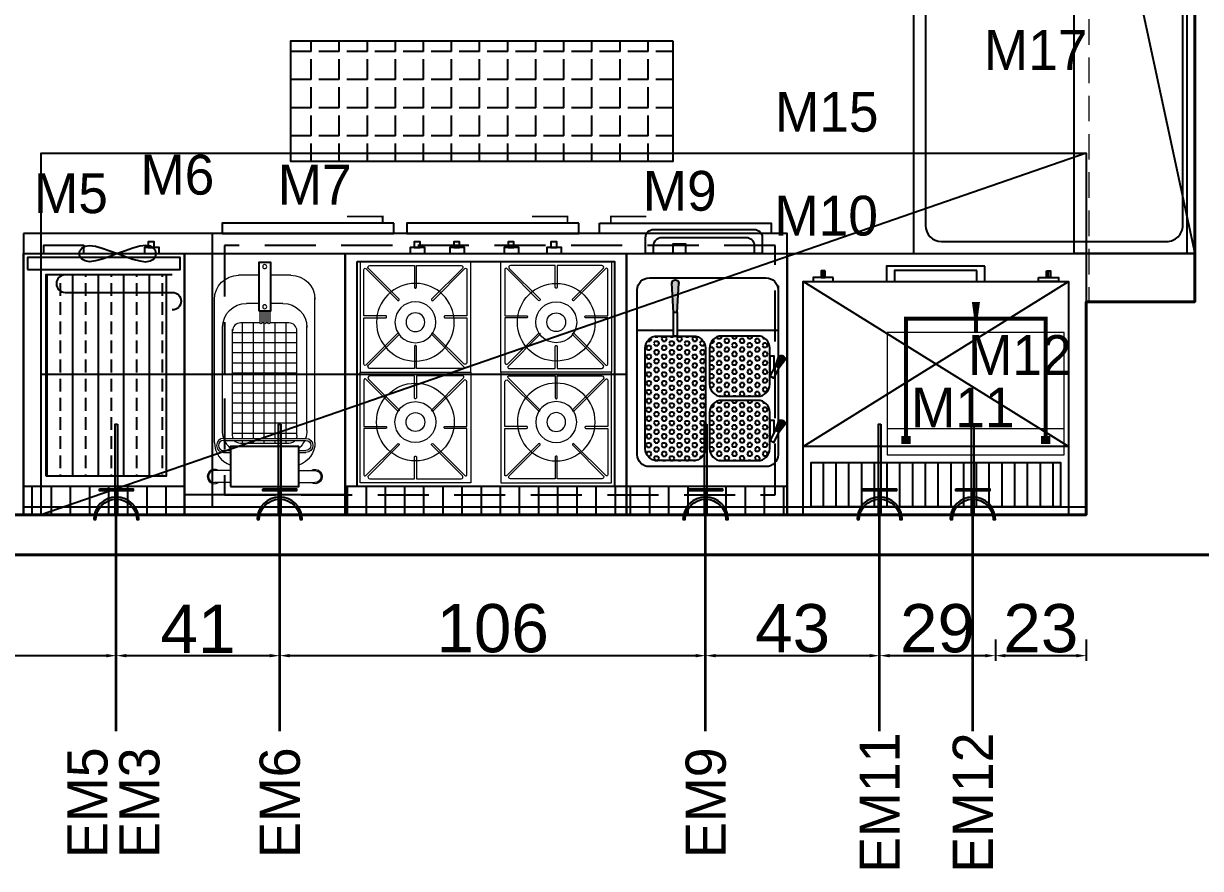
# Model space of a CAD drawing. Header units: millimetres. Extents: x 30084 to 42641, y -1284 to 1636.
# Drawn here: x 35963.2 to 36256, y -601.1 to -390.9 of the extents above; entities that cross this region are included whole.
import ezdxf
from ezdxf.enums import TextEntityAlignment as Align

# ---------------------------------------------------------------- set-up
doc = ezdxf.new("R2010")
doc.units = ezdxf.units.MM
doc.linetypes.add('DASHED', pattern=[19.049999999999997, 12.7, -6.349999999999998])
doc.linetypes.add('DASHED2', pattern=[9.524999999999995, 6.349999999999998, -3.174999999999998])
for name, color, linetype in [('002 Çizgi', 7, 'Continuous'), ('ELEKTRİK', 10, 'Continuous'), ('S2000-002 Çizgi', 7, 'Continuous')]:
    doc.layers.add(name, color=color, linetype=linetype)
for name, color, linetype, lineweight in [('ELK', 1, 'Continuous', 35), ('no3_duvar mevcut', 4, 'Continuous', 35), ('no3_kiriş izdüşüm', 172, 'DASHED', 15), ('no3_paslanmaz gorunus on', 163, 'Continuous', 15), ('t_olcu', 250, 'Continuous', 25)]:
    doc.layers.add(name, color=color, linetype=linetype, lineweight=lineweight)
doc.styles.add('20', font='GOTHIC.TTF', dxfattribs={"height": 10})
doc.styles.get("Standard").update_dxf_attribs({"font": 'arial.ttf'})
doc.styles.add('Style-ENGINEERING I 0.34907', font='ENGINEERING.shx', dxfattribs={"oblique": 20})
doc.styles.add('TAKSİM', font='GOTHIC.TTF', dxfattribs={"height": 20})
doc.dimstyles.new('ISO-25', dxfattribs={"dimtxt": 12, "dimasz": 2.5, "dimexe": 1.25, "dimexo": 0.625, "dimtad": 1, "dimdec": 0, "dimtxsty": 'Standard', "dimcen": 2.5, "dimadec": 0, "dimazin": 0, "dimtfac": 1, "dimtdec": 0, "dimtmove": 0, "dimatfit": 3, "dimfxl": 1, "dimarcsym": 0})

# ---------------------------------------------------------------- blocks, each defined once
blk = doc.blocks.new('A$C1B780B74')
at = {"layer": 'S2000-002 Çizgi'}
h = blk.add_hatch(dxfattribs=at)
h.set_pattern_fill('ANSI31', color=256, scale=1.5, angle=45, style=0)
h.set_pattern_definition([(90, (-3652.637495326911, -4993.123876537931), (-4.762499999999998, 9e-16), [])])
h.paths.add_polyline_path([(40.00069786542736, 63.99992448479679), (40.00069786542736, 70.9999244847968), (0.000697865427355282, 70.9999244847968), (0.000697865427355282, 63.99992448479679)])
h = blk.add_hatch(dxfattribs=at)
h.set_pattern_fill('HEX', color=256, scale=0.2, style=0)
h.set_pattern_definition([(0, (-3709.38784558975, -4969.923567515201), (0, 1.099852), [0.635, -1.27]), (120, (-3709.38784558975, -4969.923567515201), (-0.9524997724031224, -0.5499259999999997), [0.6349999999999985, -1.269999999999996]), (59.99999999999999, (-3708.752845589755, -4969.923567515201), (-0.9524997724031224, 0.5499260000000001), [0.635, -1.27])])
h.paths.add_polyline_path([(7.637660453692662, 57.53210983503595, 0.4142135623730951), (4.637660453692661, 54.53210983503595), (4.637660453692661, 29.53210983503595, 0.4142135623730951), (7.637660453692661, 26.53210983503595), (16.63766045369266, 26.53210983503595, 0.4142135623730951), (19.63766045369266, 29.53210983503595), (19.63766045369266, 54.53210983503595, 0.4142135623730951), (16.63766045369266, 57.53210983503595)])
h = blk.add_hatch(dxfattribs=at)
h.set_pattern_fill('HEX', color=256, scale=0.2, style=0)
h.set_pattern_definition([(180, (3749.663166497136, -4969.923567515201), (0, 1.099852), [0.635, -1.27]), (59.99999999999999, (3749.663166497136, -4969.923567515201), (0.9524997724031224, -0.5499259999999997), [0.6349999999999999, -1.269999999999999]), (120, (3749.028166497141, -4969.923567515201), (0.9524997724031224, 0.5499260000000001), [0.6349999999999985, -1.269999999999996])])
h.paths.add_polyline_path([(23.63766045369266, 57.53210983503595, 0.4142135623730951), (20.63766045369266, 54.53210983503595), (20.63766045369266, 45.53210983503595, 0.4142135623730951), (23.63766045369266, 42.53210983503595), (32.63766045369266, 42.53210983503595, 0.4142135623730951), (35.63766045369266, 45.53210983503595), (35.63766045369266, 54.53210983503595, 0.4142135623730951), (32.63766045369266, 57.53210983503595)])
for points in [[(37.80688066202856, 47.8580717318473, 1), (39.28221333833062, 48.64064048504588), (37.89791664935183, 50.4627622631524), (37.07466945402848, 50.02608276599494)], [(37.80688066202856, 31.82588638160814, 1), (39.28221333833062, 32.60845513480672), (37.89791664935183, 34.43057691291324), (37.07466945402848, 33.99389741575578)], [(11.30264243602869, 13.39455038795859, 1), (12.97267847134208, 13.39455038790402), (12.60360705145285, 20.65291071885076), (11.67171385593247, 20.6529107188544)]]:
    blk.add_hatch(color=256, dxfattribs=at).paths.add_polyline_path(points)
h = blk.add_hatch(dxfattribs=at)
h.set_pattern_fill('HEX', color=256, scale=0.2, style=0)
h.set_pattern_definition([(180, (3749.663166497136, -4985.923567515201), (0, 1.099852), [0.635, -1.27]), (59.99999999999999, (3749.663166497136, -4985.923567515201), (0.9524997724031224, -0.5499259999999997), [0.6349999999999998, -1.269999999999999]), (120, (3749.028166497141, -4985.923567515201), (0.9524997724031224, 0.5499260000000001), [0.6349999999999985, -1.269999999999996])])
h.paths.add_polyline_path([(23.63766045369266, 41.53210983503595, 0.4142135623730951), (20.63766045369266, 38.53210983503595), (20.63766045369266, 29.53210983503595, 0.4142135623730951), (23.63766045369266, 26.53210983503595), (32.63766045369266, 26.53210983503595, 0.4142135623730951), (35.63766045369266, 29.53210983503595), (35.63766045369266, 38.53210983503595, 0.4142135623730951), (32.63766045369266, 41.53210983503595)])
for p, q in [((37.89791664935183, 50.4627622631524), (37.07466945402848, 50.02608276599494)), ((37.07466945402848, 50.02608276599494), (37.80688066202856, 47.85807173184003)), ((37.89791664935183, 50.4627622631524), (39.28221333833062, 48.64064048505315)), ((37.89791664935183, 34.43057691291324), (37.07466945402848, 33.99389741575578)), ((37.07466945402848, 33.99389741575578), (37.80688066202856, 31.82588638160087)), ((37.89791664935183, 34.43057691291324), (39.28221333833062, 32.60845513481399)), ((2.681577335708425, 25.03210983503595), (11.67171385593247, 25.03210983503595)), ((12.60360705145285, 25.03210983503595), (37.68157733570843, 25.03210983503595)), ((11.67171385593247, 20.6529107188544), (11.30264243602869, 13.39455038791857)), ((12.60360705145285, 20.65291071885076), (11.67171385593247, 20.6529107188544)), ((12.60360705145285, 20.65291071885076), (12.97267847134208, 13.39455038791493))]:
    blk.add_line(p, q, dxfattribs=at)
for points in [[(0.000697865427355282, 5.999924484796793), (40.00069786542736, 5.999924484796793), (40.00069786542736, 70.9999244847968), (0.000697865427355282, 70.9999244847968)], [(0.000697865427355282, 70.9999244847968), (40.00069786542736, 70.9999244847968), (40.00069786542736, 63.99992448479679), (0.000697865427355282, 63.99992448479679)], [(11.5041513350734, 5.999924484796793), (14.78465133506688, 5.999924484796793), (14.78465133506688, 3.68772448479649), (11.5041513350734, 3.68772448479649)]]:
    blk.add_lwpolyline(points, close=True, dxfattribs=at)
for points in [[(37.68157733570843, 14.03210983503595), (37.68157733570843, 56.03210983503595, 0.4142135623730951), (34.68157733570843, 59.03210983503595), (5.681577335708425, 59.03210983503595, 0.4142135623730951), (2.681577335708425, 56.03210983503595), (2.681577335708425, 18.68356816729283)], [(2.681577335708425, 18.68356816729283), (2.681577335708425, 15.03210983503595, 0.4142135623730909), (5.681577335708425, 12.03210983503595), (34.68157733570843, 12.03210983503595, 0.4142135623730868), (37.68157733570843, 15.03210983503595), (37.68157733570843, 18.60214216455643)]]:
    blk.add_lwpolyline(points, format="xyb", dxfattribs=at)
for points in [[(7.637660453692661, 26.53210983503595), (16.63766045369266, 26.53210983503595, 0.4142135623730951), (19.63766045369266, 29.53210983503595), (19.63766045369266, 54.53210983503595, 0.4142135623730951), (16.63766045369266, 57.53210983503595), (7.637660453692661, 57.53210983503595, 0.4142135623730951), (4.637660453692661, 54.53210983503595), (4.637660453692661, 29.53210983503595, 0.4142135623730951)], [(32.63766045369266, 42.53210983503595), (23.63766045369266, 42.53210983503595, -0.4142135623730951), (20.63766045369266, 45.53210983503595), (20.63766045369266, 54.53210983503595, -0.4142135623730951), (23.63766045369266, 57.53210983503595), (32.63766045369266, 57.53210983503595, -0.4142135623730951), (35.63766045369266, 54.53210983503595), (35.63766045369266, 45.53210983503595, -0.4142135623730951)], [(32.63766045369266, 26.53210983503595), (23.63766045369266, 26.53210983503595, -0.4142135623730951), (20.63766045369266, 29.53210983503595), (20.63766045369266, 38.53210983503595, -0.4142135623730951), (23.63766045369266, 41.53210983503595), (32.63766045369266, 41.53210983503595, -0.4142135623730951), (35.63766045369266, 38.53210983503595), (35.63766045369266, 29.53210983503595, -0.4142135623730951)], [(6.750697865427355, -7.551520320703276e-05), (31.75069786542736, -7.551520320703276e-05, 0.4142135623730951), (33.75069786542736, 1.999924484796793), (33.75069786542736, 5.999924484796793), (4.750697865427355, 5.999924484796793), (4.750697865427355, 1.999924484796793, 0.4142135623730925)], [(8.750697865427355, 1.999924484796793), (29.75069786542736, 1.999924484796793, 0.4142135623730922), (31.75069786542736, 3.999924484796793), (31.75069786542736, 5.999924484796793), (6.750697865427355, 5.999924484796793), (6.750697865427355, 3.999924484796793, 0.4142135623730951)]]:
    blk.add_lwpolyline(points, format="xyb", close=True, dxfattribs=at)
for points in [[(37.89791664935183, 50.4627622631524), (36.54874141303299, 53.00628614398374), (35.72549421772419, 52.56960664682265), (37.07466945402848, 50.0260827659913)], [(35.72549421770964, 52.56960664682265), (35.72549421770964, 47.4946130232529), (36.65738741323003, 47.4946130232529), (36.65738741323003, 50.81276103228447)], [(35.72549421770964, 48.08268469361792), (35.72549421770964, 47.4946130232529)], [(37.89791664935183, 34.43057691291324), (36.54874141303299, 36.97410079374458), (35.72549421772419, 36.53742129658349), (37.07466945402848, 33.99389741575214)], [(35.72549421770964, 36.53742129658349), (35.72549421770964, 31.46242767301374), (36.65738741323003, 31.46242767301374), (36.65738741323003, 34.78057568204531)], [(35.72549421770964, 32.05049934337876), (35.72549421770964, 31.46242767301374)], [(12.6036070514383, 20.6529107188544), (12.60360705145285, 26.53210983503959), (11.67171385593247, 26.53210983503595), (11.67171385593247, 20.65291071885076)]]:
    blk.add_lwpolyline(points, dxfattribs=at)
for centre, start, end in [((38.54454700017232, 48.24935610844477), 189.3800919616155, 46.50603664016241), ((38.54454700017232, 32.21717075820561), 189.3800919616155, 46.50603664016241), ((12.13766045367811, 13.39455038791857), 161.4370276610075, 18.5629723387949)]:
    blk.add_arc(centre, 0.8350180176593363, start, end, dxfattribs=at)
blk = doc.blocks.new('A$C15B52C20')
blk.add_lwpolyline([(2.872450568247586e-05, 65.00001218757052), (40.00001339725804, 65.00001218757052), (40.00001339725804, 60.00001218757052), (2.872450568247586e-05, 60.00001218757052)], close=True)
at = {"layer": 'S2000-002 Çizgi', "linetype": 'Continuous', "lineweight": 0}
for p, q in [((11.50001339725804, 57.00001218757052), (7.500013397258044, 57.00001218757052)), ((28.50001339725804, 57.00001218757052), (32.50001339725804, 57.00001218757052)), ((11.50001339725804, 54.00001218757052), (7.500013397258044, 54.00001218757052)), ((28.50001339725804, 54.00001218757052), (32.50001339725804, 54.00001218757052)), ((7.500013397258044, 47.00001218757052), (7.500013397258044, 11.00001218757052)), ((9.750013397258044, 49.50001218757052), (11.50001339725804, 49.50001218757052)), ((9.750013397258044, 49.00001218757052), (11.50001339725804, 49.00001218757052)), ((26.00001339725804, 47.25001218757052), (14.00001339725804, 47.25001218757052)), ((14.50001339725804, 47.25001218757052), (14.50001339725804, 46.50001218757052)), ((17.20001339725786, 47.25001218757052), (17.20001339725786, 46.50001218757052)), ((19.90001339725859, 47.25001218757052), (19.90001339725859, 46.50001218757052)), ((22.60001339725841, 47.25001218757052), (22.60001339725841, 46.50001218757052)), ((25.30001339725823, 47.25001218757052), (25.30001339725823, 46.50001218757052)), ((28.50001339725804, 49.50001218757052), (30.25001339725804, 49.50001218757052)), ((28.50001339725804, 49.00001218757052), (30.25001339725804, 49.00001218757052)), ((32.50001339725804, 47.00001218757052), (32.50001339725804, 11.00001218757052)), ((9.500013397258044, 44.00001218757052), (9.500013397258044, 18.00001218757052)), ((9.750013397258044, 46.50001218757052), (30.25001339725804, 46.50001218757052)), ((9.750013397258044, 46.00001218757052), (30.25001339725804, 46.00001218757052)), ((12.00001339725804, 45.25001218757052), (12.00001339725804, 18.85001218757043)), ((28.00001339725804, 44.75001218757052), (12.00001339725804, 44.75001218757052)), ((14.50001339725804, 46.00001218757052), (14.50001339725804, 17.25001218757052)), ((17.20001339725786, 46.00001218757052), (17.20001339725786, 17.25001218757052)), ((19.90001339725859, 46.00001218757052), (19.90001339725859, 17.25001218757052)), ((22.60001339725841, 46.00001218757052), (22.60001339725841, 17.25001218757052)), ((25.30001339725823, 46.00001218757052), (25.30001339725823, 17.25001218757052)), ((28.00001339725804, 45.25001218757052), (28.00001339725804, 18.85001218757043)), ((30.50001339725804, 44.00001218757052), (30.50001339725804, 18.00001218757052)), ((28.00001339725804, 42.25001218757052), (12.00001339725804, 42.25001218757052)), ((28.00001339725804, 39.75001218757052), (12.00001339725804, 39.75001218757052)), ((28.00001339725804, 37.25001218757052), (12.00001339725804, 37.25001218757052)), ((28.00001339725804, 34.75001218757052), (12.00001339725804, 34.75001218757052)), ((28.00001339725804, 32.25001218757052), (12.00001339725804, 32.25001218757052)), ((28.00001339725804, 29.75001218757052), (12.00001339725804, 29.75001218757052)), ((28.00001339725804, 27.25001218757052), (12.00001339725804, 27.25001218757052)), ((28.00001339725804, 24.75001218757052), (12.00001339725804, 24.75001218757052)), ((28.00001339725804, 22.25001218757052), (12.00001339725804, 22.25001218757052)), ((28.00001339725804, 19.75001218757052), (12.00001339725804, 19.75001218757052)), ((18.75001339725804, 17.25001218757052), (14.00001339725804, 17.25001218757052)), ((18.75001339725804, 14.25001218757052), (18.75001339725804, 17.25001218757052)), ((19.25001339725804, 14.25001218757052), (19.25001339725804, 17.25001218757052)), ((19.75001339725804, 17.25001218757052), (19.25001339725804, 17.25001218757052)), ((19.75001339725804, 14.25001218757052), (19.75001339725804, 17.25001218757052)), ((20.25001339725804, 14.25001218757052), (20.25001339725804, 17.25001218757052)), ((20.75001339725804, 17.25001218757052), (20.25001339725804, 17.25001218757052)), ((20.75001339725804, 14.25001218757052), (20.75001339725804, 17.25001218757052)), ((21.25001339725804, 14.25001218757052), (21.25001339725804, 17.25001218757052)), ((26.00001339725804, 17.25001218757052), (21.25001339725804, 17.25001218757052)), ((18.50001339725804, 12.40001218757061), (15.50001339725804, 12.40001218757061)), ((24.50001339725804, 12.40001218757061), (21.50001339725804, 12.40001218757061)), ((18.50001339725804, 5.40001218757061), (13.50001339725804, 5.40001218757061)), ((26.50001339725804, 5.40001218757061), (21.50001339725804, 5.40001218757061))]:
    blk.add_line(p, q, dxfattribs=at)
at = {"layer": 'S2000-002 Çizgi'}
for points in [[(2.872450568247586e-05, 6.292469606705708e-06), (40.00001339725804, 6.292469606705708e-06), (40.00001339725804, 65.00001218757052), (2.872450568247586e-05, 65.00001218757052)], [(11.50001339725804, 58.00001218757052), (28.50001339725804, 58.00001218757052), (28.50001339725804, 48.00001218757052), (11.50001339725804, 48.00001218757052)], [(18.50001339725804, 14.25001218757052), (21.50001339725804, 14.25001218757052), (21.50001339725804, 2.250012187570519), (18.50001339725804, 2.250012187570519)]]:
    blk.add_lwpolyline(points, close=True, dxfattribs=at)
at = {"layer": 'S2000-002 Çizgi', "linetype": 'Continuous', "lineweight": 0}
for centre in [(20.00027170376143, 13.25051046934732), (20.00027170376143, 3.250510469347319)]:
    blk.add_circle(centre, 0.5, dxfattribs=at)
at = {"layer": 'S2000-002 Çizgi', "linetype": 'Continuous', "lineweight": 0, "extrusion": (0, 0, -1)}
for centre, radius, start, end in [((-7.500271703761427, 55.50051046934732), 1.8, 236.4426888888558, 123.5573111111442), ((-7.500271703761427, 55.50051046934732), 1.5, 270.0010722222434, 90), ((-13.50027170376143, 47.00051046934732), 6, 0, 70.52878055557588), ((-9.750271703761427, 47.75051046934732), 1.749999999999767, 270, 90), ((-9.750271703761427, 47.75051046934732), 1.249999999999767, 270, 90), ((-14.00027170376143, 19.25051046934732), 2, 270, 0), ((-26.00027170376143, 19.25051046934732), 2, 180, 270)]:
    blk.add_arc(centre, radius, start, end, dxfattribs=at)
at = {"layer": 'S2000-002 Çizgi', "linetype": 'Continuous', "lineweight": 0}
for centre, radius, start, end in [((32.50027170376143, 55.50051046934732), 1.8, 236.4426888888558, 123.5573111111442), ((32.50027170376143, 55.50051046934732), 1.5, 270.0010722222434, 90), ((26.50027170376143, 47.00051046934732), 6, 0, 70.52878055557588), ((15.50027170376143, 44.00051046934732), 6, 131.8103138889101, 155.3756805555485), ((14.00027170376143, 45.25051046934732), 2, 90, 141.3178138889068), ((26.00027170376143, 45.25051046934732), 2, 38.68218611109314, 90), ((24.50027170376143, 44.00051046934732), 6, 24.62431944445147, 48.18968611108993), ((30.25027170376143, 47.75051046934732), 1.749999999999767, 270, 90), ((30.25027170376143, 47.75051046934732), 1.249999999999767, 270, 90), ((15.50027170376143, 44.00051046934732), 6, 160.5287805555426, 180), ((14.00027170376143, 45.25051046934732), 2, 157.9756861111193, 180), ((26.00027170376143, 45.25051046934732), 2, 0, 22.02431388888071), ((24.50027170376143, 44.00051046934732), 6, 0, 19.47121944445738), ((15.50027170376143, 18.40051046934741), 6, 180, 270), ((24.50027170376143, 18.40051046934741), 6, 270, 0), ((19.00027170376143, 17.25051046934732), 0.25, 0, 180), ((20.00027170376143, 17.25051046934732), 0.25, 0, 180), ((21.00027170376143, 17.25051046934732), 0.25, 0, 180), ((13.50027170376143, 11.40051046934741), 6, 180, 270), ((26.50027170376143, 11.40051046934741), 6, 270, 0)]:
    blk.add_arc(centre, radius, start, end, dxfattribs=at)
at = {"layer": 'S2000-002 Çizgi', "linetype": 'Continuous', "lineweight": 0, "style": 'Style-ENGINEERING I 0.34907', "oblique": 20}
blk.add_text('LINK', height=0.001002, dxfattribs=at).set_placement((1.339725804427871e-05, 60.00001418757029), align=Align.TOP_LEFT)
blk.add_text('LINK', height=0.001002, dxfattribs=at).set_placement((1.339725804427871e-05, 60.00001418757029), align=Align.TOP_LEFT)
blk.add_text('LINK', height=0.001002, dxfattribs=at).set_placement((1.339725804427871e-05, 60.00001418757029), align=Align.TOP_LEFT)
blk = doc.blocks.new('A$C499D07B8')
at = {"layer": 'S2000-002 Çizgi'}
h = blk.add_hatch(dxfattribs=at)
h.set_pattern_fill('ANSI31', color=256, scale=1.5, angle=45, style=0)
h.set_pattern_definition([(90, (-4825.413885647649, -5284.877890455595), (-4.762499999999998, 9e-16), [])])
h.paths.add_polyline_path([(40.00004212459316, 60.91592210254385), (40.00004212459316, 67.91592210254385), (4.21245931647718e-05, 67.91592210254385), (4.21245931647718e-05, 60.91592210254385)])
h = blk.add_hatch(dxfattribs=at)
h.set_pattern_fill('ANSI33', color=256, angle=45, style=0)
h.set_pattern_definition([(90, (-2886.505249858455, -4991.207878920184), (-6.349999999999999, 1.3e-15), []), (90, (-2883.330248487036, -4988.032877548772), (-6.349999999999999, 1.3e-15), [3.174999999999999, -1.587499999999999])])
h.paths.add_polyline_path([(35.52887912560254, 8.205925021204166), (35.52887912560254, 58.20592502120417), (5.528879125602543, 58.20592502120417), (5.528879125602543, 8.205925021204166)])
for points in [[(4.21245931647718e-05, 2.915922102543846), (40.00004212459316, 2.915922102543846), (40.00004212459316, 67.91592210254385), (4.21245931647718e-05, 67.91592210254385)], [(4.21245931647718e-05, 67.91592210254385), (40.00004212459316, 67.91592210254385), (40.00004212459316, 60.91592210254385), (4.21245931647718e-05, 60.91592210254385)], [(5.528879125602543, 58.20592502120417), (35.52887912560254, 58.20592502120417), (35.52887912560254, 8.205925021204166), (5.528879125602543, 8.205925021204166)], [(1.000042124593165, 6.915922102543846), (39.00004212459316, 6.915922102543846), (39.00004212459316, 3.915922102543846), (1.000042124593165, 3.915922102543846)], [(5.000042124593165, 2.915922102543846), (15.00004212459316, 2.915922102543846), (15.00004212459316, 0.9159221025438455), (5.000042124593165, 0.9159221025438455)], [(30.05517282262736, 2.915922102543846), (33.70017282261688, 2.915922102543846), (33.70017282261688, 1.457922102545126), (30.05517282262736, 1.457922102545126)], [(31.02227976164431, 1.457922102545126), (32.48027976164303, 1.457922102545126), (32.48027976164303, -7.789745723130181e-05), (31.02227976164431, -7.789745723130181e-05)]]:
    blk.add_lwpolyline(points, close=True, dxfattribs=at)
blk = doc.blocks.new('A$C604B7618')
at = {"layer": 'no3_paslanmaz gorunus on'}
blk.add_lwpolyline([(9.0837897915e-06, 30.56934416526383), (30.56934988002058, 30.56934416526383), (30.56934988002058, 3.3690312193e-06), (9.0837897915e-06, 3.3690312193e-06), (9.0837897915e-06, 30.56934416526383)], dxfattribs=at)
blk.add_lwpolyline([(15.54676230766154, 29.52101286223842), (15.54676230766154, 23.4406913046887, -0.4142135623730951), (15.33709604705655, 23.23102504408325), (15.23226291675382, 23.23102504408325, -0.4142135623730951), (15.02259665614838, 23.4406913046887), (15.02259665614838, 29.52101286223842), (2.684429298277336, 29.52101286223842, 0.6681786379192877), (2.313788211627525, 28.62620612407591), (10.80522009634524, 20.13477423935729, -0.8104432851896715), (10.38341604437301, 19.81529611802944), (1.585224429712525, 28.61348773269038, 0.6681786379193126), (1.048340386815198, 28.39110308070031), (1.048340386815198, 15.54675659290387), (7.128661944364921, 15.54675659290387, -0.4142135623730951), (7.338328204970366, 15.33709033229934), (7.338328204970366, 15.23225720199661, -0.4142135623730951), (7.128661944364921, 15.02259094139117), (1.048340386815198, 15.02259094139117), (1.048340386815198, 2.684423583519674, 0.6681786379192877), (1.943147124977713, 2.313782496869862), (10.43457900969588, 10.80521438158757, -0.8104432851896715), (10.75405713102418, 10.3834103296158), (1.955865516363246, 1.585218714955772, 0.6681786379193126), (2.17825016835377, 1.048334672058444), (15.02259665614838, 1.048334672057535), (15.02259665614838, 7.128656229607258, -0.4142135623730951), (15.23226291675382, 7.338322490212701), (15.33709604705655, 7.338322490212701, -0.4142135623730951), (15.54676230766154, 7.128656229607258), (15.54676230766154, 1.048334672057535), (27.88492966553258, 1.048334672057535, 0.6681786379192877), (28.25557075218285, 1.94314141022005), (19.76413886746513, 10.43457329493776, -0.8104432851896717), (20.18594291943736, 10.75405141626561), (28.9841345340974, 1.955859801605583, 0.6681786379193126), (29.52101857699472, 2.178244453595652), (29.52101857699472, 15.02259094139117), (23.440697019445, 15.02259094139117, -0.4142135623730951), (23.23103075883955, 15.23225720199661), (23.23103075884001, 15.33709033229934, -0.4142135623730951), (23.440697019445, 15.54675659290387), (29.52101857699472, 15.54675659290387), (29.52101857699472, 28.39110308070031, 0.6681786379193126), (28.9841345340974, 28.61348773269038), (20.18594291943736, 19.81529611802944, -0.8104432851896715), (19.76413886746513, 20.13477423935729), (28.25557075218285, 28.62620612407591, 0.6681786379192877), (27.88492966553258, 29.52101286223842)], format="xyb", close=True, dxfattribs=at)
for radius in [10.75000880901227, 5.655118676306867, 2.598184596683391]:
    blk.add_circle((15.28470044665027, 13.79798802426285), radius, dxfattribs=at)
blk = doc.blocks.new('A$C0B4565C5')
at = {"layer": 'S2000-002 Çizgi'}
h = blk.add_hatch(dxfattribs=at)
h.set_pattern_fill('ANSI31', color=256, scale=1.5, angle=45, style=0)
h.set_pattern_definition([(90, (-2513.42030164403, -6417.800787968215), (-4.762499999999998, 9e-16), [])])
h.paths.add_polyline_path([(-0.001258975695236586, 67.91639051462334), (-0.001258975695236586, 60.91639051462334), (69.99874102430476, 60.91639051462334), (69.99874102430476, 67.91639051462334)])
for points in [[(-0.001258975695236586, 2.916390514623345), (69.99874102430476, 2.916390514623345), (69.99874102430476, 67.91639051462334), (-0.001258975695236586, 67.91639051462334)], [(69.99874102430476, 60.91639051462334), (-0.001258975695236586, 60.91639051462334), (-0.001258975695236586, 67.91639051462334), (69.99874102430476, 67.91639051462334)], [(2.998741024304763, 4.916390514623345), (66.99874102430476, 4.916390514623345), (66.99874102430476, 60.91639051462334), (2.998741024304763, 60.91639051462334)], [(16.19721696521447, 2.916390514623345), (19.84221696521854, 2.916390514623345), (19.84221696521854, 1.458390514624625), (16.19721696521447, 1.458390514624625)], [(17.16432390424598, 1.458390514624625), (18.62232390424469, 1.458390514624625), (18.62232390424469, 0.0003905146259057801), (17.16432390424598, 0.0003905146259057801)], [(26.04712062746694, 2.916390514623345), (29.69212062747101, 2.916390514623345), (29.69212062747101, 1.458390514624625), (26.04712062746694, 1.458390514624625)], [(27.01422756649845, 1.458390514624625), (28.47222756649717, 1.458390514624625), (28.47222756649717, 0.0003905146259057801), (27.01422756649845, 0.0003905146259057801)], [(39.55567493468698, 2.916390514623345), (43.20067493469105, 2.916390514623345), (43.20067493469105, 1.458390514624625), (39.55567493468698, 1.458390514624625)], [(40.52278187371849, 1.458390514624625), (41.98078187371721, 1.458390514624625), (41.98078187371721, 0.0003905146259057801), (40.52278187371849, 0.0003905146259057801)], [(50.19596343833837, 2.916390514623345), (53.84096343834244, 2.916390514623345), (53.84096343834244, 1.458390514624625), (50.19596343833837, 1.458390514624625)], [(51.16307037736988, 1.458390514624625), (52.6210703773686, 1.458390514624625), (52.6210703773686, 0.0003905146259057801), (51.16307037736988, 0.0003905146259057801)]]:
    blk.add_lwpolyline(points, close=True, dxfattribs=at)
at = {"layer": 'S2000-002 Çizgi', "yscale": 0.8999999999996362}
for p, xscale, zscale in [((31.23786947609915, 32.42879419909514), -0.8999999999996362, 0.9), ((38.75960439709888, 32.42879723122314), 0.8999999999996362, 0.8999999999996362)]:
    blk.add_blockref('A$C604B7618', p, dxfattribs=dict(at, xscale=xscale, zscale=zscale))
at = {"layer": 'S2000-002 Çizgi', "yscale": 0.8999999999996362, "rotation": 180}
for p, xscale, zscale in [((31.23786947609915, 32.42880026335115), 0.8999999999996362, 0.8999999999996362), ((38.75961257251038, 32.42880026335115), -0.8999999999996362, 0.9)]:
    blk.add_blockref('A$C604B7618', p, dxfattribs=dict(at, xscale=xscale, zscale=zscale))
blk = doc.blocks.new('A$C562E209C')
at = {"layer": 'S2000-002 Çizgi'}
h = blk.add_hatch(dxfattribs=at)
h.set_pattern_fill('ANSI31', color=256, angle=45, style=0)
h.set_pattern_definition([(90, (-2777.066977340834, -8355.05078878491), (-3.174999999999999, 7e-16), [])])
h.paths.add_polyline_path([(64.00001422233072, 48.81315308352713), (64.00001422233072, 59.81315308352715), (2.000014222330719, 59.81315308352715), (2.000014222330719, 48.81315308352715)])
for p, q in [((1.42223307193e-05, 44.81315308352715), (66.00001422233072, 3.81315308352714)), ((66.00001422233072, 44.81315308352715), (1.42223307193e-05, 3.81315308352714))]:
    blk.add_line(p, q, dxfattribs=at)
for points in [[(1.42223307193e-05, 61.81315308352715), (66.00001422233072, 61.81315308352715), (66.00001422233072, 3.81315308352714), (1.42223307193e-05, 3.81315308352714)], [(2.000014222330719, 59.81315308352715), (64.00001422233072, 59.81315308352715), (64.00001422233072, 48.81315308352715), (2.000014222330719, 48.81315308352715)], [(1.42223307193e-05, 44.81315308352715), (66.00001422233072, 44.81315308352715), (66.00001422233072, 3.81315308352714), (1.42223307193e-05, 3.81315308352714)], [(7.467280594443763, 2.81315308352714), (2.467280594443764, 2.81315308352714), (2.467280594443764, 3.81315308352714), (7.467280594443763, 3.81315308352714)], [(20.75179837297174, 4.5184133342e-06), (45.24823007168925, 4.5184133342e-06), (45.24823007168925, 3.81315308352714), (20.75179837297174, 3.81315308352714)], [(22.75179837297173, 1.000004518413334), (43.24823007168925, 1.000004518413334), (43.24823007168925, 3.81315308352714), (22.75179837297173, 3.81315308352714)], [(58.53274785021767, 2.81315308352714), (63.53274785021767, 2.81315308352714), (63.53274785021767, 3.81315308352714), (58.53274785021767, 3.81315308352714)], [(5.467280594443763, 1.140787852165885), (4.467280594443763, 1.140787852165885), (4.467280594443763, 2.81315308352714), (5.467280594443763, 2.81315308352714)], [(60.53274785021767, 1.140787852165885), (61.53274785021767, 1.140787852165885), (61.53274785021767, 2.81315308352714), (60.53274785021767, 2.81315308352714)]]:
    blk.add_lwpolyline(points, close=True, dxfattribs=at)
for points in [[(4.967280594443763, 2.81315308352714), (4.967280594443763, 1.140787852165885)], [(61.03274785021767, 2.81315308352714), (61.03274785021767, 1.140787852165885)]]:
    blk.add_lwpolyline(points, dxfattribs=at)
blk = doc.blocks.new('A$C67BA2794')
at = {"layer": 'no3_paslanmaz gorunus on'}
blk.add_lwpolyline([(-1.03204074549e-05, 7.572706249924523), (43.99998967959255, 7.572706249924523), (43.99998967959255, 38.02505349081912), (-1.03204074549e-05, 38.02505349081912)], close=True, dxfattribs=at)
for points, const_width in [([(3.464693210356927, 34.3522346364589), (5.801305286238858, 34.3522346364589)], 2), ([(40.53528614882816, 34.3522346364589), (38.19867407294623, 34.3522346364589)], 2), ([(4.632993825036464, 34.03372501468039), (4.632993825036464, 4.113015922710473), (21.99998967959254, 4.113015922710473)], 1), ([(39.36698553414863, 34.03372501468039), (39.36698553414863, 4.113015922710473), (21.99998967959254, 4.113015922710473)], 1)]:
    blk.add_lwpolyline(points, dxfattribs=dict(at, const_width=const_width))
blk.add_lwpolyline([(43.99998967959255, 31.48167029671822), (-1.03204074549e-05, 31.48167029671822)], dxfattribs=at)
blk.add_lwpolyline([(21.94431409783192, 7.479618648325412, 1, 1, 0), (21.94431409783192, 3.715982127674578, 1, 2, 0), (21.94431409783192, 2.1835403459e-06, 2, 2, 0)], format="xyseb", dxfattribs=at)
blk = doc.blocks.new('A$C55296281')
at = {"layer": 'S2000-002 Çizgi'}
for p, q in [((24.65767108146065, 52.76213944170558), (32.46938412001509, 53.87480724871693)), ((19.51883333973455, 47.28981886596102), (19.51883333973455, 39.39926183584703)), ((23.42748829094671, 48.95289724320628), (29.5251758606828, 43.94499383485618))]:
    blk.add_line(p, q, dxfattribs=at)
for points in [[(-5.0422295317e-06, 67.99999742952423), (139.9999949577704, 67.99999742952423), (139.9999949577704, 69.99999742952423), (-5.0422295317e-06, 69.99999742952423)], [(-5.0422295317e-06, -2.5704757718e-06), (139.9999949577704, -2.5704757718e-06), (139.9999949577704, 69.99999742952423), (-5.0422295317e-06, 69.99999742952423)]]:
    blk.add_lwpolyline(points, close=True, dxfattribs=at)
for points in [[(6.999994957768648, 2.999997429523318), (132.9999949577686, 2.999997429524228, 0.4142135623730919), (136.9999949577686, 6.999997429524227), (136.9999949577704, 62.99999742952422, 0.4142135623731057), (132.9999949577704, 66.99999742952423), (6.999994957768648, 66.99999742952423, 0.4142135623730951), (2.999994957768649, 62.99999742952422), (2.999994957768649, 6.999997429523318, 0.4142135623730844)], [(16.99999495776865, 9.999997429524226), (58.99999495776865, 9.999997429523317, 0.4142135623730951), (62.99999495776865, 13.99999742952332), (62.99999495776865, 55.99999742952333, 0.4142135623730951), (58.99999495776865, 59.99999742952333), (16.99999495776865, 59.99999742952422, 0.4142135623730951), (12.99999495776865, 55.99999742952423), (12.99999495776865, 13.99999742952423, 0.4142135623730951)]]:
    blk.add_lwpolyline(points, format="xyb", close=True, dxfattribs=at)
blk.add_circle((19.71420298012526, 52.2553539898654), 3.187919533039348, dxfattribs=at)
blk = doc.blocks.new('A$C346E3501')
at = {"layer": '002 Çizgi', "color": 7}
blk.add_line((190.0000006578994, 72.43162002424287), (6.578993634320796e-07, 72.43162002424287), dxfattribs=at)
for points in [[(190.0000006578994, 4.431620024242875), (190.0000006578994, 74.43162002424287), (6.578993634320796e-07, 74.43162002424287), (6.578993634320796e-07, 4.431620024242875)], [(173.5600153588894, 7.457758739705923), (172.1030204396739, 7.629788473023154), (170.4009235714257, 8.083321406313871), (168.5354254038175, 8.724523139586836), (166.5882265865439, 9.459559272851038), (164.6410277692703, 10.19459540611524), (162.7755296016694, 10.83579713938821), (161.0734327334212, 11.28933007267892), (159.6164378142057, 11.46135980599615), (158.4726287187441, 11.28933007267892), (157.6556222219806, 10.83579713938821), (157.1654183239225, 10.19459540611524), (157.0020170245771, 9.459559272851038), (157.1654183239225, 8.724523139586836), (157.6556222219806, 8.083321406313871), (158.4726287187441, 7.629788473023154), (159.6164378142057, 7.457758739705923), (161.0734327334212, 7.629788473023154), (162.7755296016694, 8.083321406313871), (164.6410277692703, 8.724523139586836), (166.5882265865439, 9.459559272851038), (168.5354254038175, 10.19459540611524), (170.4009235714257, 10.83579713938821), (172.1030204396739, 11.28933007267892), (173.5600153588894, 11.46135980599615), (174.703824454351, 11.28933007267892), (175.5208309511145, 10.83579713938821), (176.0110348491653, 10.19459540611524), (176.174436148518, 9.459559272851038), (176.0110348491653, 8.724523139586836), (175.5208309511145, 8.083321406313871), (174.703824454351, 7.629788473023154)], [(46.74903712353262, 1.866620024246004), (3.999037123547168, 1.866620024242366), (3.999037123539892, 4.431620024244694), (46.74903712353989, 4.431620024244694)], [(51.87334051054495, 1.866620024238728), (94.62334051055223, 1.866620024238728), (94.62334051055223, 4.431620024241056), (51.87334051055223, 4.431620024241056)], [(97.85101518558804, 1.866620024238728), (140.601015185588, 1.866620024238728), (140.601015185588, 4.431620024241056), (97.85101518558804, 4.431620024241056)]]:
    blk.add_lwpolyline(points, close=True, dxfattribs=at)
blk.add_lwpolyline([(143.0000006578994, 72.43162002424287), (143.0000006578994, 4.431620024242875)], dxfattribs=at)
at = {"layer": '002 Çizgi', "color": 7, "linetype": 'DASHED'}
blk.add_lwpolyline([(140.0000006578994, 69.43162002424287), (3.000000657899363, 69.43162002424287), (3.000000657899363, 7.431620024242875), (140.0000006578994, 7.431620024242875)], close=True, dxfattribs=at)
at = {"layer": '002 Çizgi', "color": 7}
for points in [[(179.6686654536315, 19.11328828231126), (152.996867034286, 19.11328828231126, -1), (152.996867034286, 23.45909227376615)], [(152.996867034286, 14.7674842908491), (179.6686654536315, 14.7674842908491, 1), (179.6686654536315, 19.11328828231126)]]:
    blk.add_lwpolyline(points, format="xyb", dxfattribs=at)
for points, const_width in [([(43.93616155201744, 1.866620024242366), (43.93616155201744, 0.213753458336214), (36.87397796158621, 0.213753458332576), (35.06570051977906, 0.213753458332576)], 0.4275), ([(54.68621608207468, 1.866620024242366), (54.68621608207468, 0.213753458332576), (61.74839967250591, 0.213753458328938), (63.55667711430578, 0.213753458328938)], 0.4274999999999999), ([(100.6638907571178, 1.866620024242366), (100.6638907571178, 0.213753458336214), (107.7260743475344, 0.213753458332576), (109.5343517893489, 0.213753458328938)], 0.4274999999999999)]:
    blk.add_lwpolyline(points, dxfattribs=dict(at, const_width=const_width))
blk = doc.blocks.new('A$C50025146')
at = {"layer": 'ELEKTRİK'}
for points in [[(16.0258407970905, 9.846670621633166), (16.5885051934838, 9.846670621633166), (16.5885051934838, 1.406704675742731), (16.0258407970905, 1.406704675742731)], [(6.940050297998823e-05, 5.345355450490388), (6.940050297998823e-05, 5.908019846885509), (22.50664525620232, 5.908019846885509), (22.50664525620232, 5.345355450490388)]]:
    blk.add_hatch(color=256, dxfattribs=at).paths.add_polyline_path(points)
h = blk.add_hatch(color=256, dxfattribs=at)
edge = h.paths.add_edge_path()
edge.add_line((23.70435837441619, 11.25333161261187), (23.70435837441619, 10.69066721622039))
edge.add_ellipse((23.70435837441619, 5.626687648689767), major_axis=(3.580774291992597, -3.580774291992606), ratio=0.9999999999999413, start_angle=134.9999999999983, end_angle=314.9999999999983)
edge.add_line((23.70435837441619, 0.5627080811555061), (23.70435837441619, 4.368476402305532e-05))
edge.add_ellipse((23.70435837441619, 5.626687648689767), major_axis=(3.978638102213783, 3.978638102213774), ratio=0.9999999999999128, start_angle=45.0000000000025, end_angle=225.0000000000025, ccw=False)
for points, elevation in [([(16.0258407970905, 1.406704675742731), (16.0258407970905, 9.846670621633166), (16.5885051934838, 9.846670621633166), (16.5885051934838, 1.406704675742731)], 4.791194770819646e-08), ([(6.940050297998823e-05, 5.908019846885509), (22.50664525620232, 5.908019846885509), (22.50664525620232, 5.345355450490388), (6.940050297998823e-05, 5.345355450490388)], 4.794507297291503e-08)]:
    blk.add_lwpolyline(points, close=True, dxfattribs=dict(at, elevation=elevation))
at = {"layer": 'ELEKTRİK', "elevation": 4.798666618537076e-08}
blk.add_lwpolyline([(23.70435837441437, 4.368476402305532e-05), (23.70435837441619, 0.5627080811555061, -0.9999999999999944), (23.70435837441619, 10.69066721622039), (23.70435837441619, 11.25333161261187, 0.9999999999999944)], format="xyb", close=True, dxfattribs=at)
blk = doc.blocks.new('*D164')
at = {"layer": 'Defpoints', "color": 0, "transparency": 16777216}
for p in [(35877.38341511929, -514.3430910403932), (35986.30606687209, -523.1453779221799), (35986.30606687209, -548.2010703516415)]:
    blk.add_point(p, dxfattribs=at)
at = {"layer": 'no3_duvar mevcut', "color": 0, "linetype": 'Continuous', "lineweight": -2, "transparency": 16777216}
for p, q in [((35877.38341511929, -544.2010703516415), (35877.38341511929, -549.4510703516415)), ((35986.30606687209, -544.2010703516415), (35986.30606687209, -549.4510703516415))]:
    blk.add_line(p, q, dxfattribs=at)
at = {"layer": 'no3_duvar mevcut', "color": 0, "lineweight": -2, "transparency": 16777216}
blk.add_line((35879.88341511929, -548.2010703516415), (35983.80606687209, -548.2010703516415), dxfattribs=at)
at = {"layer": 'no3_duvar mevcut', "color": 0, "transparency": 16777216}
for points in [[(35879.88341511929, -547.7844036849749), (35879.88341511929, -548.6177370183082), (35877.38341511929, -548.2010703516415)], [(35983.80606687209, -547.7844036849749), (35983.80606687209, -548.6177370183082), (35986.30606687209, -548.2010703516415)]]:
    blk.add_solid(points, dxfattribs=at)
at = {"layer": 'no3_duvar mevcut', "color": 0, "transparency": 16777216, "insert": (35931.84474099569, -541.4491944989812), "char_height": 12, "attachment_point": 5}
blk.add_mtext('109', dxfattribs=at)
blk = doc.blocks.new('*D165')
at = {"layer": 'Defpoints', "color": 0, "transparency": 16777216}
for p in [(35986.30606687209, -523.1453779221799), (36026.940999188, -523.1453779221799), (36026.940999188, -548.2010703516415)]:
    blk.add_point(p, dxfattribs=at)
at = {"layer": 'no3_duvar mevcut', "color": 0, "linetype": 'Continuous', "lineweight": -2, "transparency": 16777216}
for p, q in [((35986.30606687209, -544.2010703516415), (35986.30606687209, -549.4510703516415)), ((36026.940999188, -544.2010703516415), (36026.940999188, -549.4510703516415))]:
    blk.add_line(p, q, dxfattribs=at)
at = {"layer": 'no3_duvar mevcut', "color": 0, "lineweight": -2, "transparency": 16777216}
blk.add_line((35988.80606687209, -548.2010703516415), (36024.440999188, -548.2010703516415), dxfattribs=at)
at = {"layer": 'no3_duvar mevcut', "color": 0, "transparency": 16777216}
for points in [[(35988.80606687209, -547.7844036849749), (35988.80606687209, -548.6177370183082), (35986.30606687209, -548.2010703516415)], [(36024.440999188, -547.7844036849749), (36024.440999188, -548.6177370183082), (36026.940999188, -548.2010703516415)]]:
    blk.add_solid(points, dxfattribs=at)
at = {"layer": 'no3_duvar mevcut', "color": 0, "transparency": 16777216, "insert": (36006.62353303005, -541.5515137349976), "char_height": 12, "attachment_point": 5}
blk.add_mtext('41', dxfattribs=at)
blk = doc.blocks.new('*D166')
at = {"layer": 'Defpoints', "color": 0, "transparency": 16777216}
for p in [(36026.940999188, -523.1453779221799), (36132.89537576696, -523.1453779221799), (36132.89537576696, -548.2010703516415)]:
    blk.add_point(p, dxfattribs=at)
at = {"layer": 'no3_duvar mevcut', "color": 0, "linetype": 'Continuous', "lineweight": -2, "transparency": 16777216}
for p, q in [((36026.940999188, -544.2010703516415), (36026.940999188, -549.4510703516415)), ((36132.89537576696, -544.2010703516415), (36132.89537576696, -549.4510703516415))]:
    blk.add_line(p, q, dxfattribs=at)
at = {"layer": 'no3_duvar mevcut', "color": 0, "lineweight": -2, "transparency": 16777216}
blk.add_line((36029.440999188, -548.2010703516415), (36130.39537576696, -548.2010703516415), dxfattribs=at)
at = {"layer": 'no3_duvar mevcut', "color": 0, "transparency": 16777216}
for points in [[(36029.440999188, -547.7844036849749), (36029.440999188, -548.6177370183082), (36026.940999188, -548.2010703516415)], [(36130.39537576696, -547.7844036849749), (36130.39537576696, -548.6177370183082), (36132.89537576696, -548.2010703516415)]]:
    blk.add_solid(points, dxfattribs=at)
at = {"layer": 'no3_duvar mevcut', "color": 0, "transparency": 16777216, "insert": (36079.91818747748, -541.4491944989812), "char_height": 12, "attachment_point": 5}
blk.add_mtext('106', dxfattribs=at)
blk = doc.blocks.new('*D167')
at = {"layer": 'Defpoints', "color": 0, "transparency": 16777216}
for p in [(36132.89537576696, -523.1453779221799), (36176.18857305882, -523.1453779221798), (36176.18857305882, -548.2010703516415)]:
    blk.add_point(p, dxfattribs=at)
at = {"layer": 'no3_duvar mevcut', "color": 0, "linetype": 'Continuous', "lineweight": -2, "transparency": 16777216}
for p, q in [((36132.89537576696, -544.2010703516415), (36132.89537576696, -549.4510703516415)), ((36176.18857305882, -544.2010703516415), (36176.18857305882, -549.4510703516415))]:
    blk.add_line(p, q, dxfattribs=at)
at = {"layer": 'no3_duvar mevcut', "color": 0, "lineweight": -2, "transparency": 16777216}
blk.add_line((36135.39537576696, -548.2010703516415), (36173.68857305882, -548.2010703516415), dxfattribs=at)
at = {"layer": 'no3_duvar mevcut', "color": 0, "transparency": 16777216}
for points in [[(36135.39537576696, -547.7844036849749), (36135.39537576696, -548.6177370183082), (36132.89537576696, -548.2010703516415)], [(36173.68857305882, -547.7844036849749), (36173.68857305882, -548.6177370183082), (36176.18857305882, -548.2010703516415)]]:
    blk.add_solid(points, dxfattribs=at)
at = {"layer": 'no3_duvar mevcut', "color": 0, "transparency": 16777216, "insert": (36154.54197441289, -541.4451017295406), "char_height": 12, "attachment_point": 5}
blk.add_mtext('43', dxfattribs=at)
blk = doc.blocks.new('*D168')
at = {"layer": 'Defpoints', "color": 0, "transparency": 16777216}
for p in [(36204.98082422635, -514.3430910403933), (36176.18857305882, -523.1453779221798), (36204.98082422635, -548.2010703516415)]:
    blk.add_point(p, dxfattribs=at)
at = {"layer": 'no3_duvar mevcut', "color": 0, "linetype": 'Continuous', "lineweight": -2, "transparency": 16777216}
for p, q in [((36176.18857305882, -544.2010703516415), (36176.18857305882, -549.4510703516415)), ((36204.98082422635, -544.2010703516415), (36204.98082422635, -549.4510703516415))]:
    blk.add_line(p, q, dxfattribs=at)
at = {"layer": 'no3_duvar mevcut', "color": 0, "lineweight": -2, "transparency": 16777216}
blk.add_line((36178.68857305882, -548.2010703516415), (36202.48082422635, -548.2010703516415), dxfattribs=at)
at = {"layer": 'no3_duvar mevcut', "color": 0, "transparency": 16777216}
for points in [[(36178.68857305882, -547.7844036849749), (36178.68857305882, -548.6177370183082), (36176.18857305882, -548.2010703516415)], [(36202.48082422635, -547.7844036849749), (36202.48082422635, -548.6177370183082), (36204.98082422635, -548.2010703516415)]]:
    blk.add_solid(points, dxfattribs=at)
at = {"layer": 'no3_duvar mevcut', "color": 0, "transparency": 16777216, "insert": (36190.58469864259, -541.4491944989812), "char_height": 12, "attachment_point": 5}
blk.add_mtext('29', dxfattribs=at)
blk = doc.blocks.new('*D169')
at = {"layer": 'Defpoints', "color": 0, "transparency": 16777216}
for p in [(36227.59214542017, -512.1453779221799), (36204.98082422635, -514.3430910403933), (36227.59214542017, -548.2010703516415)]:
    blk.add_point(p, dxfattribs=at)
at = {"layer": 'no3_duvar mevcut', "color": 0, "linetype": 'Continuous', "lineweight": -2, "transparency": 16777216}
for p, q in [((36204.98082422635, -544.2010703516415), (36204.98082422635, -549.4510703516415)), ((36227.59214542017, -544.2010703516415), (36227.59214542017, -549.4510703516415))]:
    blk.add_line(p, q, dxfattribs=at)
at = {"layer": 'no3_duvar mevcut', "color": 0, "lineweight": -2, "transparency": 16777216}
blk.add_line((36207.48082422635, -548.2010703516415), (36225.09214542017, -548.2010703516415), dxfattribs=at)
at = {"layer": 'no3_duvar mevcut', "color": 0, "transparency": 16777216}
for points in [[(36207.48082422635, -547.7844036849749), (36207.48082422635, -548.6177370183082), (36204.98082422635, -548.2010703516415)], [(36225.09214542017, -547.7844036849749), (36225.09214542017, -548.6177370183082), (36227.59214542017, -548.2010703516415)]]:
    blk.add_solid(points, dxfattribs=at)
at = {"layer": 'no3_duvar mevcut', "color": 0, "transparency": 16777216, "insert": (36216.28648482326, -541.4451017295406), "char_height": 12, "attachment_point": 5}
blk.add_mtext('23', dxfattribs=at)

msp = doc.modelspace()

# ---------------------------------------------------------------- hatches: boundary and pattern name
h = msp.add_hatch()
h.set_pattern_fill('ANGLE', color=256, angle=89.99999999999999)
h.set_pattern_definition([(90, (33317.60823407273, -8179.190027819982), (-6.985, 2.138539473011066e-15), [5.08, -1.905]), (180, (33317.60823407273, -8179.190027819982), (-2.566247367613279e-15, -6.985), [5.08, -1.905])])
h.paths.add_polyline_path([(36124.71737369958, -425.2655013939719), (36124.71737369958, -395.2655013939719), (36029.71737369958, -395.2655013939719), (36029.71737369958, -425.2655013939719)])

# ---------------------------------------------------------------- linework, layer by layer
msp.add_line((36224.59214542017, -308.1453779213796), (36254.59214542017, -448.1453779213795))
for points in [[(36254.59214542017, -448.1453779213795), (36224.59214542017, -448.1453779213795), (36224.59214542017, -308.1453779213796), (36254.59214542017, -308.1453779213796)], [(36124.71737369958, -395.2655013939719), (36124.71737369958, -425.2655013939719), (36029.71737369958, -425.2655013939719), (36029.71737369958, -395.2655013939719)], [(36113.22530485412, -513.1453779221799), (35967.59214542017, -513.1453779221799), (35967.59214542017, -478.1453779221799), (36113.22530485412, -478.1453779221799)]]:
    msp.add_lwpolyline(points, close=True)
at = {"layer": 'ELK', "color": 1}
for p, q in [((35986.3060668721, -566.9920379930073), (35986.30606687209, -506.996779758577)), ((36026.94099918801, -566.9920379930073), (36026.94099918799, -506.996779758577)), ((36132.89537576697, -566.9920379930073), (36132.89537576695, -506.996779758577)), ((36176.18857305883, -566.9920379930073), (36176.18857305881, -506.996779758577)), ((36199.35418026242, -566.9920379930073), (36199.35418026241, -506.996779758577))]:
    msp.add_line(p, q, dxfattribs=at)
at = {"layer": 'no3_duvar mevcut'}
for p, q in [((36254.59214542017, 165.8546220778202), (36254.59214542017, -460.1453779221798)), ((36254.59214542017, -460.1453779221798), (36254.59214542017, 165.8546220778202)), ((36254.59214542017, -460.1453779221798), (36227.59214542017, -460.1453779221798)), ((36227.59214542017, -460.1453779221798), (36227.59214542017, -513.1453779221799)), ((36227.59214542017, -513.1453779221799), (36227.59214542017, -460.1453779221798)), ((36227.59214542017, -460.1453779221798), (36254.59214542017, -460.1453779221798)), ((36227.59214542017, -513.1453779221799), (35843.22530485396, -513.1453779221799)), ((35843.22530485396, -513.1453779221799), (36227.59214542017, -513.1453779221799)), ((36271.59214542015, -523.1453779221798), (35825.72530485396, -523.14537792218))]:
    msp.add_line(p, q, dxfattribs=at)
for points in [[(35825.72530485396, -523.14537792218), (36271.59214542015, -523.1453779221798), (36271.59214542015, -517.1856290241607), (36681.11692390816, -517.1856290241607), (36681.11692390819, 580.3546220778202), (36681.11692390819, 965.8546220778203), (35921.72530485396, 965.8546220778198), (35921.72530485396, 357.6086502500701), (35974.72530485396, 357.6086502500701), (35974.72530485396, 177.85462207782), (35965.72530485396, 177.85462207782), (35965.72530485396, -50.14537792218005), (35925.72530485396, -50.14537792218005), (35925.72530485396, -201.1453779221799), (35825.72530485396, -201.1453779221799), (35825.72530485396, -523.14537792218)], [(35835.72530485396, -427.1453779221799), (35843.22530485396, -427.1453779221799), (35843.22530485396, -513.1453779221799), (36227.59214542017, -513.1453779221799), (36227.59214542017, -460.1453779221798), (36254.59214542017, -460.1453779221798), (36254.59214542017, 165.8546220778202), (36226.59214542017, 165.8546220778202), (36226.59214542017, 257.8546220778202), (36259.59214542017, 257.8546220778202)]]:
    msp.add_lwpolyline(points, dxfattribs=at)
at = {"layer": 'no3_kiriş izdüşüm', "linetype": 'DASHED2'}
msp.add_lwpolyline([(36228.20052636595, 257.8546220778202), (36228.20052636595, -460.1453779221797)], dxfattribs=at)
at = {"layer": 't_olcu', "color": 0}
msp.add_line((36227.59214542017, -423.1453779221799), (35967.59214542017, -513.1453779221799), dxfattribs=at)
for points in [[(36227.59214542017, -513.1453779221799), (35967.59214542017, -513.1453779221799), (35967.59214542017, -423.1453779221799), (36227.59214542017, -423.1453779221799)], [(36153.22530485412, -448.1453779213796), (36227.59214542017, -448.1453779213796), (36227.59214542017, -513.1453779221799), (36153.22530485412, -513.1453779221799)], [(36153.22530485412, -511.1453779221799), (36227.59214542017, -511.1453779221799), (36227.59214542017, -513.1453779221799), (36153.22530485412, -513.1453779221799)]]:
    msp.add_lwpolyline(points, close=True, dxfattribs=at)

# ---------------------------------------------------------------- block references
at = {"rotation": 180}
msp.add_blockref('A$C346E3501', (36153.22530551188, -438.7137578981949), dxfattribs=at)
at = {"xscale": -1, "rotation": 180}
msp.add_blockref('A$C15B52C20', (36003.22527612962, -448.1453657348673), dxfattribs=at)
at = {"layer": 'ELEKTRİK', "rotation": 270.000000000004}
for p in [(35980.67937922342, -490.638732665978, -4.794507297291503e-08), (36021.31431153932, -490.638732665978, -4.794507297291503e-08), (36127.26868811828, -490.638732665978, -4.794507297291503e-08), (36170.56188541014, -490.638732665978, -4.794507297291503e-08), (36193.72749261374, -490.638732665978, -4.794507297291503e-08)]:
    msp.add_blockref('A$C50025146', p, dxfattribs=at)
at = {"layer": 'S2000-002 Çizgi'}
for name, p, rotation in [('A$C55296281', (36184.59214799065, -308.1453829636091), 270), ('A$C562E209C', (36223.14958572677, -451.3322248386528), 180), ('A$C67BA2794', (36222.08929176813, -460.2226061944299), 180)]:
    msp.add_blockref(name, p, dxfattribs=dict(at, rotation=rotation))
at = {"layer": 't_olcu', "color": 0, "xscale": -1, "rotation": 180}
for name, p in [('A$C1B780B74', (36113.2246069887, -442.1454534365828)), ('A$C499D07B8', (35963.22526272952, -445.2294558198939)), ('A$C0B4565C5', (36043.22656382982, -445.2289874072219))]:
    msp.add_blockref(name, p, dxfattribs=at)

# ---------------------------------------------------------------- texts
at = {"style": 'TAKSİM'}
for s, p in [('M17', (36202.11594445768, -402.4508769689937, -0.0008635203109028771)), ('M15', (36150.15397193672, -417.8390092405552, -0.0008635203109028771)), ('M6', (35992.29189233926, -433.4914263171877, -0.0008635203109028771)), ('M7', (36026.45635352079, -435.9520155986638, -0.0008635203109028771)), ('M9', (36117.25384079586, -437.4898924618037, -0.0008635203109028771)), ('M5', (35965.82211977192, -438.1050363572858, -0.0008635203109028771)), ('M10', (36150.01655350014, -443.6793750578008, -0.0008635203109028771)), ('M12', (36198.18498771809, -478.3462149655415, -0.0008635203109028771)), ('M11', (36184.00702686168, -491.3846489363514, -0.0008635203109028771))]:
    msp.add_text(s, height=9.9, dxfattribs=at).set_placement(p)
at = {"layer": 'ELK', "color": 1, "style": '20'}
for s, p in [('EM11', (36181.20860095082, -584.7789973329477)), ('EM12', (36204.37420815442, -584.7789973329477)), ('EM5', (35984.11049267268, -584.7789973329477)), ('EM3', (35997.02248066953, -584.7789973329477)), ('EM6', (36031.96102708, -584.7789973329477)), ('EM9', (36137.91540365896, -584.7789973329477))]:
    msp.add_text(s, height=10, rotation=90, dxfattribs=at).set_placement(p, align=Align.CENTER)

# ---------------------------------------------------------------- dimensions: what is measured, and where the dimension line sits
at = {"layer": 'no3_duvar mevcut'}
for base, p1, p2, picture, middle in [((36227.59214542017, -548.2010703516415), (36204.98082422635, -514.3430910403933), (36227.59214542017, -512.1453779221799), '*D169', (36216.28648482326, -541.4451017295406)), ((35986.30606687209, -548.2010703516415), (35877.38341511929, -514.3430910403932), (35986.30606687209, -523.1453779221799), '*D164', (35931.84474099569, -541.4491944989812)), ((36204.98082422635, -548.2010703516415), (36176.18857305882, -523.1453779221798), (36204.98082422635, -514.3430910403933), '*D168', (36190.58469864259, -541.4491944989812)), ((36026.940999188, -548.2010703516415), (35986.30606687209, -523.1453779221799), (36026.940999188, -523.1453779221799), '*D165', (36006.62353303005, -541.5515137349976)), ((36132.89537576696, -548.2010703516415), (36026.940999188, -523.1453779221799), (36132.89537576696, -523.1453779221799), '*D166', (36079.91818747748, -541.4491944989812)), ((36176.18857305882, -548.2010703516415), (36132.89537576696, -523.1453779221799), (36176.18857305882, -523.1453779221798), '*D167', (36154.54197441289, -541.4451017295406))]:
    dim = msp.add_linear_dim(base=base, p1=p1, p2=p2, dimstyle='ISO-25', override={"dimtmove": 1, "dimfxl": 4, "dimfxlon": 1}, dxfattribs=at)
    dim.commit()
    dim.dimension.update_dxf_attribs({"geometry": picture, "text_midpoint": middle})

doc.saveas('drawing.dxf')
